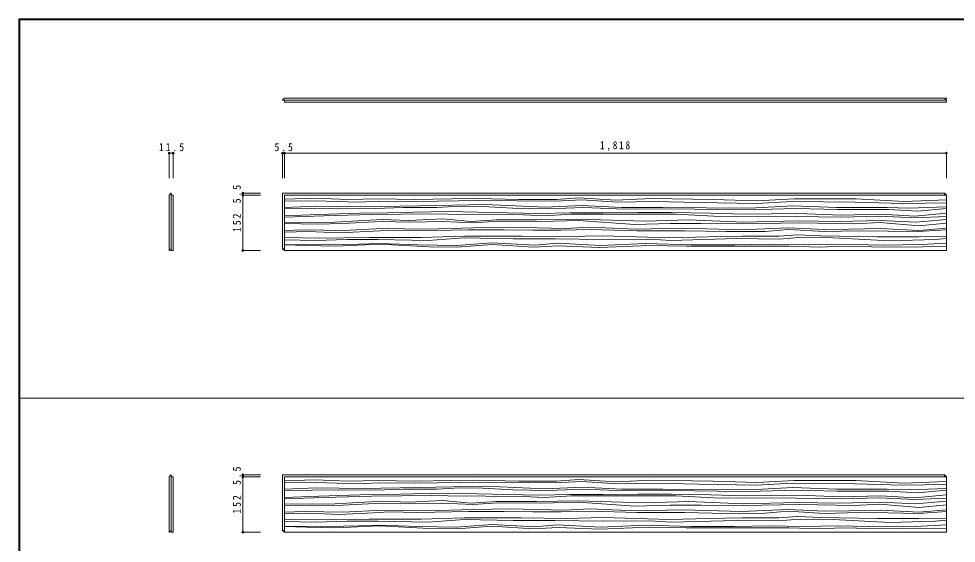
# Model space of a CAD drawing. Units: millimetres at full size, sheet at 1:10. Extents: x -1947 to 1953, y -1436 to 1392.
# Drawn here: x -1947 to 629, y -50 to 1392 of the extents above; entities that cross this region are included whole.
import ezdxf

# ---------------------------------------------------------------- set-up
doc = ezdxf.new("R2010")
doc.units = ezdxf.units.MM
doc.header["$LTSCALE"] = 10
doc.header["$PDMODE"] = 32
doc.header["$PDSIZE"] = 5
doc.layers.add('3-0', color=7, linetype='Continuous', lineweight=18)
doc.layers.add('F-1', color=6, linetype='Continuous', lineweight=18)
doc.styles.add('ＭＳ ゴシック', font='')
doc.styles.get('ＭＳ ゴシック').set_extended_font_data('MS Gothic')

msp = doc.modelspace()

# ---------------------------------------------------------------- linework, layer by layer
at = {"layer": '3-0'}
for p, q in [((596.36, 1167.8), (-1222.14, 1167.8)), ((-1217.14, 1173.8), (601.36, 1173.8)), ((-1216.64, 1164.92), (-1216.64, 1167.8)), ((-1216.64, 1164.92), (-1216.64, 1162.3)), ((601.36, 1162.3), (-1216.64, 1162.3)), ((-1533.64, 907.3), (-1533.64, 754.8)), ((-1524.75, 906.8), (-1527.64, 906.8)), ((-1524.75, 906.8), (-1522.14, 906.8)), ((-1522.14, 754.8), (-1522.14, 906.8)), ((-1222.14, 912.3), (-1222.14, 759.8)), ((-1222.14, 912.3), (596.36, 912.3)), ((596.36, 912.3), (596.36, 906.8)), ((596.36, 912.3), (601.36, 907.3)), ((601.36, 754.8), (601.36, 907.3)), ((-1216.64, 895.88), (-1132.29, 898.81)), ((-1131.59, 891.65), (-1216.64, 890.81)), ((-1216.64, 873.15), (-1128.92, 876.7)), ((482.23, 883.61), (601.36, 886.04)), ((-1216.64, 869.59), (-1142.33, 870.53)), ((-1216.64, 850.38), (-1122.04, 853.84)), ((-1216.64, 846.36), (-1108.79, 850.34)), ((499.32, 871.2), (601.36, 875.08)), ((514.76, 849.33), (601.36, 857.27)), ((522.09, 862.82), (601.36, 870.49)), ((-1216.64, 831.98), (-1078.55, 832.94)), ((-1216.64, 828.83), (-1126.83, 827.18)), ((514.76, 844.91), (601.36, 848.3)), ((517.76, 832.82), (601.36, 839.67)), ((526.24, 822.46), (601.36, 830.23)), ((-1216.64, 809.57), (-1161.42, 811.23)), ((-1216.64, 805.07), (-1152.54, 806.76)), ((-696.55, 817.33), (-597.72, 818.55)), ((-597.72, 818.55), (-446.43, 814.89)), ((-446.43, 814.89), (-376.88, 818.55)), ((-376.88, 818.55), (-253.43, 813.32)), ((524.37, 806.59), (601.36, 812.04)), ((525.92, 810), (601.36, 816.56)), ((-1216.64, 790.83), (-1122.61, 789)), ((-1216.64, 784.37), (-1131.68, 782.06)), ((525.74, 792.48), (601.36, 793.36)), ((532.73, 771.02), (601.36, 774.78)), ((570.93, 785.3), (601.36, 787.84)), ((-1222.14, 759.8), (-1216.64, 759.8)), ((-1222.14, 759.8), (-1217.14, 754.8)), ((-1217.14, 754.8), (601.36, 754.8)), ((-1216.64, 771.57), (-1096.74, 770.65)), ((-1216.64, 770.02), (-1156.46, 768.68)), ((469.52, 764.04), (601.36, 766.22)), ((-1533.64, 133.3), (-1533.64, -19.2)), ((-1524.75, 132.8), (-1527.64, 132.8)), ((-1524.75, 132.8), (-1522.14, 132.8)), ((-1522.14, -19.2), (-1522.14, 132.8)), ((-1222.14, 138.3), (-1222.14, -14.2)), ((-1222.14, 138.3), (596.36, 138.3)), ((596.36, 138.3), (596.36, 132.8)), ((596.36, 138.3), (601.36, 133.3)), ((601.36, -19.2), (601.36, 133.3)), ((-1216.64, 121.88), (-1132.29, 124.81)), ((-1131.59, 117.65), (-1216.64, 116.81)), ((482.23, 109.61), (601.36, 112.04)), ((-1216.64, 99.15), (-1128.92, 102.7)), ((-1216.64, 95.59), (-1142.33, 96.53)), ((-1216.64, 76.38), (-1122.04, 79.84)), ((499.32, 97.2), (601.36, 101.08)), ((514.76, 75.33), (601.36, 83.27)), ((522.09, 88.82), (601.36, 96.49)), ((-1216.64, 72.36), (-1108.79, 76.34)), ((-1216.64, 57.98), (-1078.55, 58.94)), ((-1216.64, 54.83), (-1126.83, 53.18)), ((514.76, 70.91), (601.36, 74.3)), ((517.76, 58.82), (601.36, 65.67)), ((526.24, 48.46), (601.36, 56.23)), ((-1216.64, 35.57), (-1161.42, 37.23)), ((-1216.64, 31.07), (-1152.54, 32.76)), ((-696.55, 43.33), (-597.72, 44.55)), ((-597.72, 44.55), (-446.43, 40.89)), ((-446.43, 40.89), (-376.88, 44.55)), ((-376.88, 44.55), (-253.43, 39.32)), ((524.37, 32.59), (601.36, 38.04)), ((525.92, 36), (601.36, 42.56)), ((-1216.64, 16.83), (-1122.61, 15)), ((-1216.64, 10.37), (-1131.68, 8.06)), ((525.74, 18.48), (601.36, 19.36)), ((532.73, -2.98), (601.36, 0.78)), ((570.93, 11.3), (601.36, 13.84)), ((-1222.14, -14.2), (-1216.64, -14.2)), ((-1222.14, -14.2), (-1217.14, -19.2)), ((-1217.14, -19.2), (601.36, -19.2)), ((-1216.64, -2.43), (-1096.74, -3.35)), ((-1216.64, -3.98), (-1156.46, -5.32)), ((469.52, -9.96), (601.36, -7.78))]:
    msp.add_line(p, q, dxfattribs=at)
at = {"layer": '3-0', "color": 3}
for p, q in [((-1533.64, 1022.56), (-1522.14, 1022.56)), ((-1222.14, 1022.56), (-1216.64, 1022.56)), ((-1216.64, 1022.56), (601.36, 1022.56)), ((-1331.45, 912.3), (-1331.45, 906.8)), ((-1331.45, 906.8), (-1331.45, 754.8)), ((-1331.45, 138.3), (-1331.45, 132.8)), ((-1331.45, 132.8), (-1331.45, -19.2))]:
    msp.add_line(p, q, dxfattribs=at)
at = {"layer": '3-0', "color": 4}
for p, q in [((-1533.64, 1022.56), (-1533.64, 953.52)), ((-1522.14, 1022.56), (-1522.14, 953.52)), ((-1222.14, 1022.56), (-1222.14, 953.52)), ((-1216.64, 1022.56), (-1216.64, 953.52)), ((601.36, 1022.56), (601.36, 953.52)), ((-1331.45, 912.3), (-1282.24, 912.3)), ((-1331.45, 906.8), (-1282.24, 906.8)), ((-1331.45, 754.8), (-1282.24, 754.8)), ((-1331.45, 138.3), (-1282.24, 138.3)), ((-1331.45, 132.8), (-1282.24, 132.8)), ((-1331.45, -19.2), (-1282.24, -19.2))]:
    msp.add_line(p, q, dxfattribs=at)
at = {"layer": '3-0'}
for points in [[(-1222.14, 1167.8), (-1222.14, 1168.8), (-1217.14, 1173.8)], [(601.36, 1173.8), (601.36, 1172.8), (596.36, 1167.8), (601.36, 1167.8), (601.36, 1162.3)], [(-1527.64, 912.3), (-1528.64, 912.3), (-1533.64, 907.3)], [(-1527.64, 912.3), (-1527.64, 754.8), (-1522.14, 754.8)], [(601.36, 906.8), (-1216.64, 906.8), (-1216.64, 754.8)], [(-1142.33, 870.53), (-1068.25, 871.56), (-966.38, 870.53), (-891.27, 872.59), (-798.66, 872.59), (-735.9, 876.71), (-672.11, 875.68), (-589.79, 871.56), (-492.04, 869.5), (-395.79, 873.24), (-281.1, 868.57), (-154.55, 869.29), (38.16, 866.41), (89.93, 867.85), (188.44, 870.01), (302.05, 867.13), (442.99, 867.13), (522.09, 862.82)], [(-1132.29, 898.81), (-1042.83, 895.17), (-959.62, 897.25), (-857.68, 894.65), (-757.83, 896.73), (-685.02, 897.77), (-572.68, 894.65), (-469.7, 894.65), (-408.59, 899.32), (-306.8, 893.38), (-208.67, 897.95), (-38.88, 895.21), (80.71, 891.56), (182.95, 897.03), (352.79, 896.53), (485.78, 889.53), (601.36, 893.74)], [(-1131.59, 891.65), (-1012.13, 887.46), (-959.74, 890.61), (-855.93, 889.8), (-680.73, 892.66), (-472.78, 890.58), (-399.99, 893.7), (-302.25, 887.46), (-201.39, 889.54), (-79.74, 886.42), (80.16, 884.3), (177.74, 889.15), (350.74, 887.76), (482.23, 883.61)], [(-1128.92, 876.7), (-1004.4, 874.83), (-846.26, 877.95), (-665.08, 881.06), (-500.72, 873.59), (-399.26, 878.39), (-291.06, 873.31), (-177.78, 872.89), (61.44, 871.2), (179.79, 877.96), (299.83, 872.89), (438.46, 872.89), (499.32, 871.2)], [(-1122.04, 853.84), (-1009.82, 857.5), (-934.2, 858.72), (-862.23, 859.94), (-767.09, 862.38), (-686.58, 859.94), (-604.86, 858.72), (-517.03, 856.28), (-434.09, 858.72), (-341.38, 858.72), (-245.75, 859.46), (-153.3, 859.46), (-46.92, 857.56), (46.17, 855.03), (194.34, 856.93), (312.12, 851.86), (421.04, 854.4), (514.76, 849.33)], [(-1108.79, 850.34), (-977.03, 853.36), (-895.48, 854.87), (-813.93, 855.63), (-767.87, 854.87), (-560.01, 852.71), (-502.05, 850.21), (-427.9, 854.58), (-363.35, 854.49), (-273.82, 854.49), (-141.78, 854.84), (-37.26, 849.27), (188.5, 847.87), (311.13, 846.48), (418.07, 849.36), (514.76, 844.91)], [(-1126.83, 827.18), (-1056.31, 828.92), (-950.96, 834.15), (-872.6, 832.4), (-782.05, 834.15), (-699.34, 830.66), (-629.54, 835.29), (-511.46, 834.81), (-408.68, 837.2), (-254.75, 826.21), (-157.23, 829.07), (-72.14, 829.07), (42.59, 828.12), (199.21, 830.93), (348.39, 827.67), (418.75, 831.58), (526.24, 822.46)], [(-1078.55, 832.94), (-948.34, 839.95), (-874.22, 836.95), (-783.07, 841.96), (-704.94, 834.95), (-634.82, 838.95), (-524.89, 838.68), (-409.56, 840.64), (-226.6, 835.17), (-106.18, 839.08), (43.94, 832.82), (190.93, 835.95), (306.65, 834.38), (419.24, 837.51), (517.76, 832.82)], [(-1161.42, 811.23), (-1055.27, 810.01), (-946.68, 814.89), (-827.72, 813.67), (-696.55, 817.33)], [(-1152.54, 806.76), (-1065.51, 803.05), (-955.03, 809.23), (-931.58, 811.08), (-850.72, 808.61), (-711.23, 811.69), (-613.71, 811.69), (-534.71, 810.46), (-456.94, 810.46), (-374.23, 812.93), (-249.04, 809.08), (-118.13, 809.08), (-3.43, 806.59), (103.79, 807.42), (166.96, 812.4), (266.7, 806.59), (360.63, 809.08), (441.25, 808.25), (524.37, 806.59)], [(-253.43, 813.32), (-121.98, 816.36), (38.4, 811.79), (167.32, 816.87), (267.81, 812.81), (334.8, 813.82), (420.38, 815.62), (525.92, 810)], [(-1131.68, 782.06), (-1044.13, 784.69), (-960.53, 784.69), (-821.64, 782.06), (-722.91, 789.96), (-588.63, 787.33), (-472.78, 787.33), (-342.48, 785.3), (-211.77, 785.82), (-155.39, 782.23), (25.55, 787.35), (143.45, 786.33), (194.7, 790.43), (290.04, 789.4), (445.87, 781.2), (570.93, 785.3)], [(-1122.61, 789), (-983.95, 790.92), (-841.43, 790.28), (-722.02, 794.13), (-566.66, 794.13), (-440.83, 792.85), (-341.96, 795.42), (-158, 789.83), (-53, 792.11), (41.73, 794.39), (141.02, 794.39), (192.35, 798.33), (256.69, 795.14), (410.89, 792.48), (525.74, 792.48)], [(-1096.74, 770.65), (-1012.8, 772.54), (-954.94, 774.44), (-849.19, 770.65), (-744.86, 768.75), (-646.22, 776.34), (-527.66, 769.7), (-467.9, 775.39), (-349.35, 768.75), (-224.15, 774.44), (-98.95, 770.65), (20.56, 770.65), (113.51, 772.54), (210.25, 770.65), (305.1, 772.54), (427.04, 769.87), (532.73, 771.02)], [(-1533.64, 754.8), (-1532.64, 754.8), (-1527.64, 759.8)], [(-1156.46, 768.68), (-1075.24, 766.72), (-955.37, 772.1), (-819.36, 764.76), (-743.04, 763.78), (-646.16, 771.61), (-533.63, 763.78), (-464.96, 767.62), (-350.52, 763.43), (-216.31, 768.22), (-113.26, 767.02), (62.9, 767.02), (169.55, 767.02), (254.42, 764.04), (313.76, 767.14), (395.35, 764.66), (469.52, 764.04)], [(-1527.64, 138.3), (-1528.64, 138.3), (-1533.64, 133.3)], [(-1527.64, 138.3), (-1527.64, -19.2), (-1522.14, -19.2)], [(601.36, 132.8), (-1216.64, 132.8), (-1216.64, -19.2)], [(-1132.29, 124.81), (-1042.83, 121.17), (-959.62, 123.25), (-857.68, 120.65), (-757.83, 122.73), (-685.02, 123.77), (-572.68, 120.65), (-469.7, 120.65), (-408.59, 125.32), (-306.8, 119.38), (-208.67, 123.95), (-38.88, 121.21), (80.71, 117.56), (182.95, 123.03), (352.79, 122.53), (485.78, 115.53), (601.36, 119.74)], [(-1131.59, 117.65), (-1012.13, 113.46), (-959.74, 116.61), (-855.93, 115.8), (-680.73, 118.66), (-472.78, 116.58), (-399.99, 119.7), (-302.25, 113.46), (-201.39, 115.54), (-79.74, 112.42), (80.16, 110.3), (177.74, 115.15), (350.74, 113.76), (482.23, 109.61)], [(-1128.92, 102.7), (-1004.4, 100.83), (-846.26, 103.95), (-665.08, 107.06), (-500.72, 99.59), (-399.26, 104.39), (-291.06, 99.31), (-177.78, 98.89), (61.44, 97.2), (179.79, 103.96), (299.83, 98.89), (438.46, 98.89), (499.32, 97.2)], [(-1142.33, 96.53), (-1068.25, 97.56), (-966.38, 96.53), (-891.27, 98.59), (-798.66, 98.59), (-735.9, 102.71), (-672.11, 101.68), (-589.79, 97.56), (-492.04, 95.5), (-395.79, 99.24), (-281.1, 94.57), (-154.55, 95.29), (38.16, 92.41), (89.93, 93.85), (188.44, 96.01), (302.05, 93.13), (442.99, 93.13), (522.09, 88.82)], [(-1122.04, 79.84), (-1009.82, 83.5), (-934.2, 84.72), (-862.23, 85.94), (-767.09, 88.38), (-686.58, 85.94), (-604.86, 84.72), (-517.03, 82.28), (-434.09, 84.72), (-341.38, 84.72), (-245.75, 85.46), (-153.3, 85.46), (-46.92, 83.56), (46.17, 81.03), (194.34, 82.93), (312.12, 77.86), (421.04, 80.4), (514.76, 75.33)], [(-1108.79, 76.34), (-977.03, 79.36), (-895.48, 80.87), (-813.93, 81.63), (-767.87, 80.87), (-560.01, 78.71), (-502.05, 76.21), (-427.9, 80.58), (-363.35, 80.49), (-273.82, 80.49), (-141.78, 80.84), (-37.26, 75.27), (188.5, 73.87), (311.13, 72.48), (418.07, 75.36), (514.76, 70.91)], [(-1126.83, 53.18), (-1056.31, 54.92), (-950.96, 60.15), (-872.6, 58.4), (-782.05, 60.15), (-699.34, 56.66), (-629.54, 61.29), (-511.46, 60.81), (-408.68, 63.2), (-254.75, 52.21), (-157.23, 55.07), (-72.14, 55.07), (42.59, 54.12), (199.21, 56.93), (348.39, 53.67), (418.75, 57.58), (526.24, 48.46)], [(-1078.55, 58.94), (-948.34, 65.95), (-874.22, 62.95), (-783.07, 67.96), (-704.94, 60.95), (-634.82, 64.95), (-524.89, 64.68), (-409.56, 66.64), (-226.6, 61.17), (-106.18, 65.08), (43.94, 58.82), (190.93, 61.95), (306.65, 60.38), (419.24, 63.51), (517.76, 58.82)], [(-1161.42, 37.23), (-1055.27, 36.01), (-946.68, 40.89), (-827.72, 39.67), (-696.55, 43.33)], [(-1152.54, 32.76), (-1065.51, 29.05), (-955.03, 35.23), (-931.58, 37.08), (-850.72, 34.61), (-711.23, 37.69), (-613.71, 37.69), (-534.71, 36.46), (-456.94, 36.46), (-374.23, 38.93), (-249.04, 35.08), (-118.13, 35.08), (-3.43, 32.59), (103.79, 33.42), (166.96, 38.4), (266.7, 32.59), (360.63, 35.08), (441.25, 34.25), (524.37, 32.59)], [(-253.43, 39.32), (-121.98, 42.36), (38.4, 37.79), (167.32, 42.87), (267.81, 38.81), (334.8, 39.82), (420.38, 41.62), (525.92, 36)], [(-1131.68, 8.06), (-1044.13, 10.69), (-960.53, 10.69), (-821.64, 8.06), (-722.91, 15.96), (-588.63, 13.33), (-472.78, 13.33), (-342.48, 11.3), (-211.77, 11.82), (-155.39, 8.23), (25.55, 13.35), (143.45, 12.33), (194.7, 16.43), (290.04, 15.4), (445.87, 7.2), (570.93, 11.3)], [(-1122.61, 15), (-983.95, 16.92), (-841.43, 16.28), (-722.02, 20.13), (-566.66, 20.13), (-440.83, 18.85), (-341.96, 21.42), (-158, 15.83), (-53, 18.11), (41.73, 20.39), (141.02, 20.39), (192.35, 24.33), (256.69, 21.14), (410.89, 18.48), (525.74, 18.48)], [(-1096.74, -3.35), (-1012.8, -1.46), (-954.94, 0.44), (-849.19, -3.35), (-744.86, -5.25), (-646.22, 2.34), (-527.66, -4.3), (-467.9, 1.39), (-349.35, -5.25), (-224.15, 0.44), (-98.95, -3.35), (20.56, -3.35), (113.51, -1.46), (210.25, -3.35), (305.1, -1.46), (427.04, -4.13), (532.73, -2.98)], [(-1533.64, -19.2), (-1532.64, -19.2), (-1527.64, -14.2)], [(-1156.46, -5.32), (-1075.24, -7.28), (-955.37, -1.9), (-819.36, -9.24), (-743.04, -10.22), (-646.16, -2.39), (-533.63, -10.22), (-464.96, -6.38), (-350.52, -10.57), (-216.31, -5.78), (-113.26, -6.98), (62.9, -6.98), (169.55, -6.98), (254.42, -9.96), (313.76, -6.86), (395.35, -9.34), (469.52, -9.96)]]:
    msp.add_lwpolyline(points, dxfattribs=at)
at = {"layer": '3-0', "color": 3}
for p in [(-1533.64, 1022.56), (-1522.14, 1022.56), (-1222.14, 1022.56), (-1216.64, 1022.56), (601.36, 1022.56), (-1331.45, 912.3), (-1331.45, 906.8), (-1331.45, 754.8), (-1331.45, 138.3), (-1331.45, 132.8), (-1331.45, -19.2)]:
    msp.add_point(p, dxfattribs=at)
at = {"layer": 'F-1'}
for p, q in [((-1946.69, 1391.67), (-1946.69, -1401.67)), ((-1946.69, 1391.67), (1953.31, 1391.67)), ((-1945.03, 1391.67), (-1945.03, -1401.67)), ((-1943.36, 1391.67), (-1943.36, -1401.67)), ((-1946.69, 1390), (1953.31, 1390)), ((-1946.69, 1388.33), (1953.31, 1388.33)), ((-1946.69, 349.3), (1953.31, 349.3))]:
    msp.add_line(p, q, dxfattribs=at)

# ---------------------------------------------------------------- texts
at = {"layer": '3-0', "char_height": 21.99, "attachment_point": 7, "style": 'ＭＳ ゴシック'}
for s, insert in [('\\T1.38;\\W0.9;11.5', (-1561.64, 1027.56)), ('\\T1.38;\\W0.9;5.5', (-1244.39, 1027.56)), ('\\T1.38;\\W0.85;1,818', (-350.14, 1027.56))]:
    msp.add_mtext(s, dxfattribs=dict(at, insert=insert))
at = {"layer": '3-0', "char_height": 21.99, "attachment_point": 7, "rotation": 90, "style": 'ＭＳ ゴシック'}
for s, insert in [('\\T1.38;\\W0.9;5.5', (-1336.45, 884.55)), ('\\T1.38;\\W0.9;152', (-1336.45, 805.8)), ('\\T1.38;\\W0.9;5.5', (-1336.45, 110.55)), ('\\T1.38;\\W0.9;152', (-1336.45, 31.8))]:
    msp.add_mtext(s, dxfattribs=dict(at, insert=insert))

doc.saveas('drawing.dxf')
